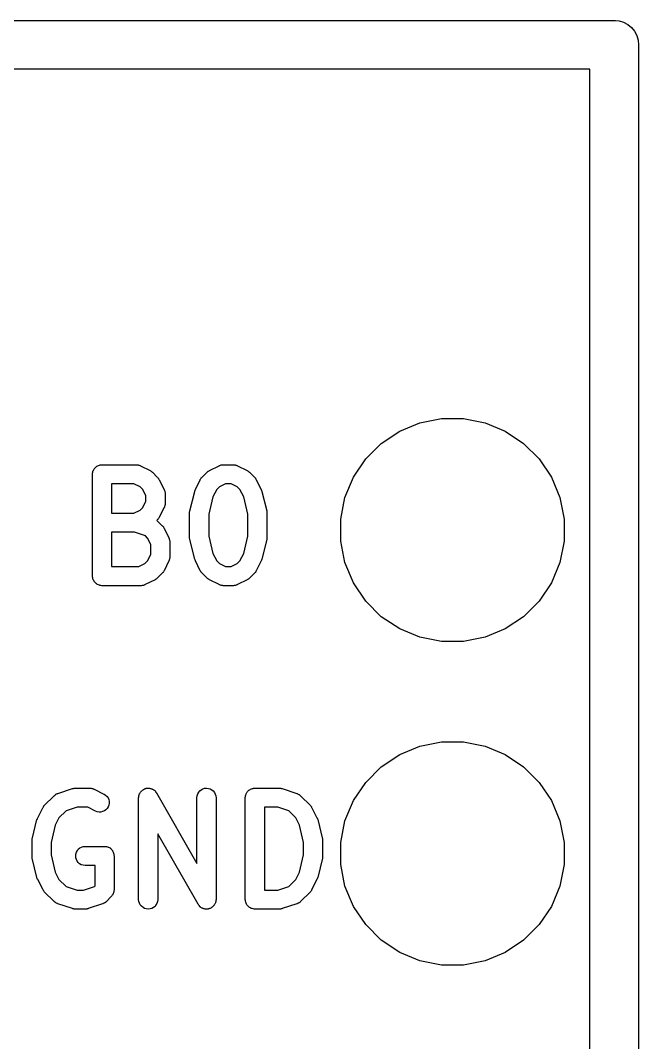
# Model space of a CAD drawing. Extents: x -21.94 to -21.22, y -3.46 to -2.15.
# Drawn here: x -21.4145 to -21.2235, y -2.4654 to -2.1495 of the extents above; entities that cross this region are included whole.
import ezdxf

# ---------------------------------------------------------------- set-up
doc = ezdxf.new("R2010")
doc.units = 0
doc.header["$MEASUREMENT"] = 0
doc.layers.add('BLACK', color=7, linetype='CONTINUOUS')

msp = doc.modelspace()

# ---------------------------------------------------------------- linework, layer by layer
at = {"layer": 'BLACK', "linetype": 'CONTINUOUS'}
for p, q in [((-21.9306, -2.1495), (-21.2314, -2.1495)), ((-21.2314, -2.1495), (-21.231, -2.14946)), ((-21.231, -2.14946), (-21.2306, -2.1495)), ((-21.2306, -2.1495), (-21.2295, -2.14961)), ((-21.2295, -2.14961), (-21.2281, -2.15004)), ((-21.2281, -2.15004), (-21.2268, -2.15073)), ((-21.2268, -2.15073), (-21.2257, -2.15167)), ((-21.2257, -2.15167), (-21.2247, -2.15281)), ((-21.2247, -2.15281), (-21.224, -2.15412)), ((-21.224, -2.15412), (-21.2236, -2.15553)), ((-21.2236, -2.15553), (-21.2235, -2.157)), ((-21.2235, -2.157), (-21.2235, -2.15737)), ((-21.2235, -2.15737), (-21.2235, -3.45663)), ((-21.2385, -2.1645), (-21.9235, -2.1645)), ((-21.2385, -2.25737), (-21.2385, -2.1645)), ((-21.2385, -3.4495), (-21.2385, -2.25737)), ((-21.2385, -2.25737), (-21.2385, -2.25737)), ((-21.2973, -2.27643), (-21.2911, -2.27383)), ((-21.2911, -2.27383), (-21.2844, -2.2725)), ((-21.2844, -2.2725), (-21.2776, -2.2725)), ((-21.2776, -2.2725), (-21.2709, -2.27383)), ((-21.2709, -2.27383), (-21.2647, -2.27643)), ((-21.303, -2.2802), (-21.2973, -2.27643)), ((-21.2647, -2.27643), (-21.259, -2.2802)), ((-21.3078, -2.28501), (-21.303, -2.2802)), ((-21.259, -2.2802), (-21.2542, -2.28501)), ((-21.3915, -2.28787), (-21.3913, -2.28766)), ((-21.3913, -2.28764), (-21.3911, -2.28747)), ((-21.3913, -2.28765), (-21.3913, -2.28764)), ((-21.3913, -2.28766), (-21.3913, -2.28765)), ((-21.3911, -2.28747), (-21.3909, -2.28729)), ((-21.3909, -2.28728), (-21.3906, -2.28715)), ((-21.3909, -2.28729), (-21.3909, -2.28728)), ((-21.3909, -2.28729), (-21.3909, -2.28729)), ((-21.3906, -2.28715), (-21.3904, -2.28702)), ((-21.3904, -2.28701), (-21.3901, -2.28694)), ((-21.3904, -2.28702), (-21.3904, -2.28701)), ((-21.3904, -2.28702), (-21.3904, -2.28702)), ((-21.3901, -2.28694), (-21.3898, -2.28686)), ((-21.3898, -2.28685), (-21.3895, -2.28683)), ((-21.3898, -2.28686), (-21.3898, -2.28685)), ((-21.3898, -2.28685), (-21.3898, -2.28685)), ((-21.3895, -2.28683), (-21.3892, -2.2868)), ((-21.3892, -2.2868), (-21.3787, -2.2868)), ((-21.3787, -2.2868), (-21.3786, -2.28681)), ((-21.3787, -2.2868), (-21.3787, -2.2868)), ((-21.3786, -2.28681), (-21.3785, -2.28681)), ((-21.3785, -2.28681), (-21.3783, -2.28684)), ((-21.3783, -2.28684), (-21.3781, -2.28686)), ((-21.3781, -2.28686), (-21.3781, -2.28689)), ((-21.3781, -2.28689), (-21.378, -2.2869)), ((-21.378, -2.2869), (-21.3778, -2.28698)), ((-21.3778, -2.28698), (-21.3776, -2.28704)), ((-21.3776, -2.28704), (-21.3775, -2.28708)), ((-21.3775, -2.28708), (-21.3774, -2.28711)), ((-21.3774, -2.28711), (-21.3744, -2.28861)), ((-21.3561, -2.28861), (-21.3531, -2.28711)), ((-21.3531, -2.28711), (-21.353, -2.28709)), ((-21.353, -2.28706), (-21.3529, -2.28702)), ((-21.353, -2.28709), (-21.353, -2.28706)), ((-21.3529, -2.28702), (-21.3527, -2.28696)), ((-21.3527, -2.28696), (-21.3525, -2.28689)), ((-21.3525, -2.28689), (-21.3524, -2.28688)), ((-21.3524, -2.28688), (-21.3523, -2.28686)), ((-21.3523, -2.28686), (-21.3521, -2.28684)), ((-21.3521, -2.28684), (-21.3519, -2.2868)), ((-21.3519, -2.2868), (-21.3518, -2.28681)), ((-21.3518, -2.28681), (-21.3518, -2.2868)), ((-21.3518, -2.2868), (-21.3488, -2.2868)), ((-21.3488, -2.2868), (-21.3487, -2.2868)), ((-21.3487, -2.2868), (-21.3486, -2.28681)), ((-21.3486, -2.28681), (-21.3485, -2.28681)), ((-21.3485, -2.28681), (-21.3483, -2.28684)), ((-21.3483, -2.28684), (-21.3481, -2.28686)), ((-21.3481, -2.28686), (-21.3481, -2.28689)), ((-21.3481, -2.28689), (-21.348, -2.2869)), ((-21.348, -2.2869), (-21.3478, -2.28698)), ((-21.3478, -2.28698), (-21.3476, -2.28704)), ((-21.3476, -2.28704), (-21.3475, -2.28708)), ((-21.3475, -2.28708), (-21.3474, -2.28711)), ((-21.3474, -2.28711), (-21.3444, -2.28861)), ((-21.3116, -2.29066), (-21.3078, -2.28501)), ((-21.2542, -2.28501), (-21.2504, -2.29066)), ((-21.3922, -2.28943), (-21.3921, -2.28916)), ((-21.3922, -2.28971), (-21.3922, -2.28943)), ((-21.3922, -2.28973), (-21.3922, -2.28971)), ((-21.3922, -2.28975), (-21.3922, -2.28973)), ((-21.3922, -2.28973), (-21.3922, -2.28973)), ((-21.3922, -2.28973), (-21.3922, -2.28973)), ((-21.3922, -2.32125), (-21.3922, -2.28975)), ((-21.3921, -2.28887), (-21.392, -2.28861)), ((-21.3921, -2.28914), (-21.3921, -2.28887)), ((-21.3921, -2.28915), (-21.3921, -2.28914)), ((-21.3921, -2.28916), (-21.3921, -2.28915)), ((-21.392, -2.28859), (-21.3918, -2.28834)), ((-21.392, -2.2886), (-21.392, -2.28859)), ((-21.392, -2.28861), (-21.392, -2.2886)), ((-21.3918, -2.28834), (-21.3917, -2.2881)), ((-21.3917, -2.28808), (-21.3915, -2.28787)), ((-21.3917, -2.28809), (-21.3917, -2.28808)), ((-21.3917, -2.2881), (-21.3917, -2.28809)), ((-21.3744, -2.28861), (-21.3744, -2.28863)), ((-21.3744, -2.28863), (-21.3743, -2.28872)), ((-21.3743, -2.28872), (-21.3741, -2.2888)), ((-21.3741, -2.2888), (-21.374, -2.28888)), ((-21.374, -2.28888), (-21.3739, -2.28894)), ((-21.3739, -2.28894), (-21.3738, -2.28906)), ((-21.3738, -2.28906), (-21.3737, -2.28916)), ((-21.3737, -2.28916), (-21.3722, -2.29066)), ((-21.3722, -2.29066), (-21.3721, -2.29069)), ((-21.3721, -2.29069), (-21.372, -2.29082)), ((-21.372, -2.29082), (-21.3719, -2.29094)), ((-21.3586, -2.29091), (-21.3584, -2.29079)), ((-21.3586, -2.29101), (-21.3586, -2.29091)), ((-21.3584, -2.29079), (-21.3583, -2.29066)), ((-21.3583, -2.29066), (-21.3568, -2.28916)), ((-21.3568, -2.28914), (-21.3567, -2.28903)), ((-21.3568, -2.28916), (-21.3568, -2.28914)), ((-21.3567, -2.28903), (-21.3566, -2.28892)), ((-21.3566, -2.28892), (-21.3565, -2.28885)), ((-21.3565, -2.28885), (-21.3564, -2.28878)), ((-21.3564, -2.28878), (-21.3562, -2.2887)), ((-21.3562, -2.2887), (-21.3561, -2.28861)), ((-21.3444, -2.28861), (-21.3444, -2.28863)), ((-21.3444, -2.28863), (-21.3443, -2.28872)), ((-21.3443, -2.28872), (-21.3441, -2.2888)), ((-21.3441, -2.2888), (-21.344, -2.28888)), ((-21.344, -2.28888), (-21.3439, -2.28894)), ((-21.3439, -2.28894), (-21.3438, -2.28906)), ((-21.3438, -2.28906), (-21.3437, -2.28916)), ((-21.3437, -2.28916), (-21.3422, -2.29066)), ((-21.3422, -2.29066), (-21.3421, -2.29069)), ((-21.3421, -2.29069), (-21.342, -2.29082)), ((-21.342, -2.29082), (-21.3419, -2.29094)), ((-21.3142, -2.29694), (-21.3116, -2.29066)), ((-21.2504, -2.29066), (-21.2478, -2.29694)), ((-21.3863, -2.2927), (-21.3863, -2.3018)), ((-21.3794, -2.2927), (-21.3863, -2.2927)), ((-21.3775, -2.29368), (-21.3794, -2.2927)), ((-21.3767, -2.2945), (-21.3775, -2.29368)), ((-21.3719, -2.29094), (-21.3718, -2.29105)), ((-21.3718, -2.29105), (-21.3718, -2.29114)), ((-21.3718, -2.29114), (-21.3717, -2.29129)), ((-21.3717, -2.29129), (-21.3716, -2.29143)), ((-21.3716, -2.29143), (-21.3701, -2.29443)), ((-21.3604, -2.29443), (-21.3589, -2.29143)), ((-21.3589, -2.29139), (-21.3588, -2.29126)), ((-21.3589, -2.29143), (-21.3589, -2.29139)), ((-21.3588, -2.29126), (-21.3587, -2.29111)), ((-21.3587, -2.29111), (-21.3586, -2.29101)), ((-21.353, -2.29368), (-21.3538, -2.2945)), ((-21.3511, -2.2927), (-21.353, -2.29368)), ((-21.3494, -2.2927), (-21.3511, -2.2927)), ((-21.3475, -2.29368), (-21.3494, -2.2927)), ((-21.3467, -2.2945), (-21.3475, -2.29368)), ((-21.3419, -2.29094), (-21.3419, -2.29105)), ((-21.3419, -2.29105), (-21.3418, -2.29114)), ((-21.3418, -2.29114), (-21.3417, -2.29129)), ((-21.3417, -2.29129), (-21.3416, -2.29143)), ((-21.3416, -2.29143), (-21.3401, -2.29443)), ((-21.3757, -2.29645), (-21.3767, -2.2945)), ((-21.3757, -2.29805), (-21.3757, -2.29645)), ((-21.3701, -2.29443), (-21.3701, -2.29447)), ((-21.3701, -2.29447), (-21.3701, -2.29455)), ((-21.3701, -2.29455), (-21.37, -2.29463)), ((-21.37, -2.29463), (-21.37, -2.29482)), ((-21.37, -2.29482), (-21.3699, -2.29501)), ((-21.3699, -2.29501), (-21.3699, -2.29509)), ((-21.3699, -2.29509), (-21.3699, -2.29518)), ((-21.3699, -2.29518), (-21.3698, -2.29538)), ((-21.3698, -2.29538), (-21.3698, -2.29558)), ((-21.3698, -2.29558), (-21.3698, -2.29567)), ((-21.3698, -2.29567), (-21.3698, -2.29575)), ((-21.3698, -2.29575), (-21.3698, -2.29875)), ((-21.3621, -2.30103), (-21.3606, -2.29504)), ((-21.3606, -2.29497), (-21.3605, -2.29471)), ((-21.3606, -2.29498), (-21.3606, -2.29497)), ((-21.3606, -2.295), (-21.3606, -2.29498)), ((-21.3606, -2.29504), (-21.3606, -2.295)), ((-21.3605, -2.29471), (-21.3604, -2.29446)), ((-21.3604, -2.29444), (-21.3604, -2.29443)), ((-21.3604, -2.29446), (-21.3604, -2.29444)), ((-21.355, -2.29678), (-21.3563, -2.30211)), ((-21.3538, -2.2945), (-21.355, -2.29678)), ((-21.3455, -2.29678), (-21.3467, -2.2945)), ((-21.3442, -2.30211), (-21.3455, -2.29678)), ((-21.3401, -2.29443), (-21.3401, -2.29447)), ((-21.3401, -2.29447), (-21.3401, -2.29448)), ((-21.3401, -2.29448), (-21.3401, -2.29449)), ((-21.3401, -2.29449), (-21.34, -2.29475)), ((-21.34, -2.29475), (-21.3399, -2.29501)), ((-21.3399, -2.29501), (-21.3399, -2.29502)), ((-21.3399, -2.29502), (-21.3399, -2.29504)), ((-21.3399, -2.29504), (-21.3384, -2.30103)), ((-21.3155, -2.3036), (-21.3142, -2.29694)), ((-21.2478, -2.29694), (-21.2465, -2.3036)), ((-21.3775, -2.30082), (-21.3767, -2.3)), ((-21.3767, -2.3), (-21.3757, -2.29805)), ((-21.3701, -2.30007), (-21.3716, -2.30307)), ((-21.37, -2.29991), (-21.3701, -2.29999)), ((-21.3701, -2.29999), (-21.3701, -2.30007)), ((-21.3699, -2.29953), (-21.37, -2.29972)), ((-21.37, -2.29972), (-21.37, -2.29991)), ((-21.3698, -2.29916), (-21.3699, -2.29936)), ((-21.3699, -2.29936), (-21.3699, -2.29945)), ((-21.3699, -2.29945), (-21.3699, -2.29953)), ((-21.3698, -2.29875), (-21.3698, -2.29879)), ((-21.3698, -2.29879), (-21.3698, -2.29888)), ((-21.3698, -2.29888), (-21.3698, -2.29897)), ((-21.3698, -2.29897), (-21.3698, -2.29916)), ((-21.3863, -2.3018), (-21.3794, -2.3018)), ((-21.3794, -2.3018), (-21.3775, -2.30082)), ((-21.3718, -2.30339), (-21.3719, -2.30349)), ((-21.3719, -2.30349), (-21.3719, -2.30359)), ((-21.3717, -2.30325), (-21.3718, -2.30339)), ((-21.3716, -2.30311), (-21.3717, -2.30325)), ((-21.3716, -2.30307), (-21.3716, -2.30311)), ((-21.3622, -2.30137), (-21.3621, -2.30114)), ((-21.3622, -2.3016), (-21.3622, -2.30137)), ((-21.3622, -2.30166), (-21.3622, -2.3016)), ((-21.3622, -2.30171), (-21.3622, -2.30166)), ((-21.3622, -2.30175), (-21.3622, -2.30171)), ((-21.3622, -2.30925), (-21.3622, -2.30175)), ((-21.3621, -2.30109), (-21.3621, -2.30103)), ((-21.3621, -2.30114), (-21.3621, -2.30109)), ((-21.3563, -2.30211), (-21.3563, -2.30889)), ((-21.3442, -2.30889), (-21.3442, -2.30211)), ((-21.3384, -2.30103), (-21.3384, -2.30107)), ((-21.3384, -2.30107), (-21.3384, -2.30113)), ((-21.3384, -2.30113), (-21.3384, -2.30118)), ((-21.3384, -2.30118), (-21.3383, -2.30141)), ((-21.3383, -2.30141), (-21.3383, -2.30165)), ((-21.3383, -2.30165), (-21.3383, -2.3017)), ((-21.3383, -2.3017), (-21.3383, -2.30175)), ((-21.3383, -2.30175), (-21.3383, -2.30925)), ((-21.3722, -2.30384), (-21.3723, -2.30401)), ((-21.3723, -2.30401), (-21.3723, -2.30404)), ((-21.3723, -2.30404), (-21.3722, -2.30411)), ((-21.3721, -2.30371), (-21.3722, -2.30384)), ((-21.3722, -2.30411), (-21.3722, -2.30416)), ((-21.3722, -2.30416), (-21.3707, -2.30566)), ((-21.3719, -2.30359), (-21.3721, -2.30371)), ((-21.3707, -2.30566), (-21.3706, -2.30569)), ((-21.3706, -2.30569), (-21.3705, -2.30582)), ((-21.3705, -2.30582), (-21.3704, -2.30594)), ((-21.3704, -2.30594), (-21.3703, -2.30605)), ((-21.3703, -2.30605), (-21.3703, -2.30614)), ((-21.3703, -2.30614), (-21.3702, -2.30629)), ((-21.3702, -2.30629), (-21.3701, -2.30643)), ((-21.3701, -2.30643), (-21.3686, -2.30943)), ((-21.3155, -2.3104), (-21.3155, -2.3036)), ((-21.2465, -2.3036), (-21.2465, -2.3104)), ((-21.3863, -2.3077), (-21.3863, -2.3183)), ((-21.3792, -2.3077), (-21.3863, -2.3077)), ((-21.3758, -2.30883), (-21.3792, -2.3077)), ((-21.3752, -2.3095), (-21.3758, -2.30883)), ((-21.3742, -2.31145), (-21.3752, -2.3095)), ((-21.3686, -2.30943), (-21.3686, -2.30947)), ((-21.3686, -2.30947), (-21.3686, -2.30955)), ((-21.3686, -2.30955), (-21.3685, -2.30962)), ((-21.3685, -2.30962), (-21.3685, -2.30982)), ((-21.3685, -2.30982), (-21.3684, -2.31001)), ((-21.3622, -2.3093), (-21.3622, -2.30925)), ((-21.3622, -2.30935), (-21.3622, -2.3093)), ((-21.3622, -2.30959), (-21.3622, -2.30935)), ((-21.3621, -2.30982), (-21.3622, -2.30959)), ((-21.3621, -2.30987), (-21.3621, -2.30982)), ((-21.3621, -2.30993), (-21.3621, -2.30987)), ((-21.3563, -2.30889), (-21.355, -2.31422)), ((-21.3455, -2.31422), (-21.3442, -2.30889)), ((-21.3383, -2.30963), (-21.3384, -2.30986)), ((-21.3384, -2.30986), (-21.3384, -2.30991)), ((-21.3383, -2.30925), (-21.3383, -2.30929)), ((-21.3383, -2.30929), (-21.3383, -2.30934)), ((-21.3383, -2.30934), (-21.3383, -2.3094)), ((-21.3383, -2.3094), (-21.3383, -2.30963)), ((-21.3742, -2.31455), (-21.3742, -2.31145)), ((-21.3684, -2.31001), (-21.3684, -2.31009)), ((-21.3684, -2.31009), (-21.3684, -2.31018)), ((-21.3684, -2.31018), (-21.3683, -2.31038)), ((-21.3683, -2.31038), (-21.3683, -2.31058)), ((-21.3683, -2.31058), (-21.3683, -2.31066)), ((-21.3683, -2.31066), (-21.3683, -2.31075)), ((-21.3683, -2.31075), (-21.3683, -2.31525)), ((-21.3621, -2.30997), (-21.3621, -2.30993)), ((-21.3606, -2.31597), (-21.3621, -2.30997)), ((-21.3384, -2.30997), (-21.3399, -2.31597)), ((-21.3384, -2.30991), (-21.3384, -2.30997)), ((-21.3142, -2.31706), (-21.3155, -2.3104)), ((-21.2465, -2.3104), (-21.2478, -2.31706)), ((-21.3752, -2.3165), (-21.3742, -2.31455)), ((-21.3684, -2.31603), (-21.3685, -2.31622)), ((-21.3683, -2.31566), (-21.3684, -2.31586)), ((-21.3684, -2.31586), (-21.3684, -2.31595)), ((-21.3684, -2.31595), (-21.3684, -2.31603)), ((-21.3683, -2.31525), (-21.3683, -2.31529)), ((-21.3683, -2.31529), (-21.3683, -2.31538)), ((-21.3683, -2.31538), (-21.3683, -2.31546)), ((-21.3683, -2.31546), (-21.3683, -2.31566)), ((-21.3606, -2.31598), (-21.3606, -2.31597)), ((-21.3606, -2.31599), (-21.3606, -2.31598)), ((-21.3605, -2.31625), (-21.3606, -2.31599)), ((-21.355, -2.31422), (-21.3538, -2.3165)), ((-21.3467, -2.3165), (-21.3455, -2.31422)), ((-21.3399, -2.31603), (-21.34, -2.31629)), ((-21.3399, -2.31597), (-21.3399, -2.31601)), ((-21.3399, -2.31601), (-21.3399, -2.31602)), ((-21.3399, -2.31602), (-21.3399, -2.31603)), ((-21.3863, -2.3183), (-21.3779, -2.3183)), ((-21.3779, -2.3183), (-21.376, -2.31732)), ((-21.376, -2.31732), (-21.3752, -2.3165)), ((-21.3686, -2.31657), (-21.3701, -2.31957)), ((-21.3685, -2.31641), (-21.3686, -2.31649)), ((-21.3686, -2.31649), (-21.3686, -2.31657)), ((-21.3685, -2.31622), (-21.3685, -2.31641)), ((-21.3604, -2.31651), (-21.3605, -2.31625)), ((-21.3604, -2.31652), (-21.3604, -2.31651)), ((-21.3604, -2.31653), (-21.3604, -2.31652)), ((-21.3604, -2.31657), (-21.3604, -2.31653)), ((-21.3589, -2.31957), (-21.3604, -2.31657)), ((-21.3538, -2.3165), (-21.353, -2.31732)), ((-21.353, -2.31732), (-21.3511, -2.3183)), ((-21.3511, -2.3183), (-21.3494, -2.3183)), ((-21.3494, -2.3183), (-21.3475, -2.31732)), ((-21.3475, -2.31732), (-21.3467, -2.3165)), ((-21.3401, -2.31657), (-21.3416, -2.31957)), ((-21.34, -2.31629), (-21.3401, -2.31655)), ((-21.3401, -2.31655), (-21.3401, -2.31656)), ((-21.3401, -2.31656), (-21.3401, -2.31657)), ((-21.3116, -2.32334), (-21.3142, -2.31706)), ((-21.2478, -2.31706), (-21.2504, -2.32334)), ((-21.3922, -2.32152), (-21.3922, -2.32125)), ((-21.3921, -2.3218), (-21.3922, -2.32152)), ((-21.3921, -2.32181), (-21.3921, -2.3218)), ((-21.3921, -2.32182), (-21.3921, -2.32181)), ((-21.3921, -2.32209), (-21.3921, -2.32182)), ((-21.392, -2.32235), (-21.3921, -2.32209)), ((-21.392, -2.32236), (-21.392, -2.32235)), ((-21.392, -2.32237), (-21.392, -2.32236)), ((-21.3918, -2.32262), (-21.392, -2.32237)), ((-21.3729, -2.32239), (-21.3759, -2.32389)), ((-21.3728, -2.3223), (-21.3729, -2.32239)), ((-21.3726, -2.32222), (-21.3728, -2.3223)), ((-21.3725, -2.32215), (-21.3726, -2.32222)), ((-21.3724, -2.32208), (-21.3725, -2.32215)), ((-21.3723, -2.32197), (-21.3724, -2.32208)), ((-21.3722, -2.32187), (-21.3723, -2.32197)), ((-21.3707, -2.32034), (-21.3722, -2.32184)), ((-21.3722, -2.32184), (-21.3722, -2.32187)), ((-21.3706, -2.32021), (-21.3707, -2.32034)), ((-21.3704, -2.32009), (-21.3706, -2.32021)), ((-21.3703, -2.31989), (-21.3704, -2.31999)), ((-21.3704, -2.31999), (-21.3704, -2.32009)), ((-21.3702, -2.31975), (-21.3703, -2.31989)), ((-21.3701, -2.31961), (-21.3702, -2.31975)), ((-21.3701, -2.31957), (-21.3701, -2.31961)), ((-21.3588, -2.31971), (-21.3589, -2.31957)), ((-21.3587, -2.31986), (-21.3588, -2.31971)), ((-21.3587, -2.31995), (-21.3587, -2.31986)), ((-21.3586, -2.32006), (-21.3587, -2.31995)), ((-21.3585, -2.32018), (-21.3586, -2.32006)), ((-21.3584, -2.32031), (-21.3585, -2.32018)), ((-21.3583, -2.32034), (-21.3584, -2.32031)), ((-21.3568, -2.32184), (-21.3583, -2.32034)), ((-21.3567, -2.32194), (-21.3568, -2.32184)), ((-21.3566, -2.32206), (-21.3567, -2.32194)), ((-21.3565, -2.32212), (-21.3566, -2.32206)), ((-21.3564, -2.3222), (-21.3565, -2.32212)), ((-21.3562, -2.32228), (-21.3564, -2.3222)), ((-21.3561, -2.32237), (-21.3562, -2.32228)), ((-21.3561, -2.32239), (-21.3561, -2.32237)), ((-21.3531, -2.32389), (-21.3561, -2.32239)), ((-21.3444, -2.32239), (-21.3474, -2.32389)), ((-21.3443, -2.3223), (-21.3444, -2.32239)), ((-21.3441, -2.32222), (-21.3443, -2.3223)), ((-21.344, -2.32215), (-21.3441, -2.32222)), ((-21.3439, -2.32208), (-21.344, -2.32215)), ((-21.3438, -2.32197), (-21.3439, -2.32208)), ((-21.3437, -2.32187), (-21.3438, -2.32197)), ((-21.3422, -2.32034), (-21.3437, -2.32184)), ((-21.3437, -2.32184), (-21.3437, -2.32187)), ((-21.3421, -2.32021), (-21.3422, -2.32034)), ((-21.3419, -2.32009), (-21.3421, -2.32021)), ((-21.3418, -2.31989), (-21.3419, -2.31999)), ((-21.3419, -2.31999), (-21.3419, -2.32009)), ((-21.3417, -2.31975), (-21.3418, -2.31989)), ((-21.3416, -2.31961), (-21.3417, -2.31975)), ((-21.3416, -2.31957), (-21.3416, -2.31961)), ((-21.3917, -2.32286), (-21.3918, -2.32262)), ((-21.3917, -2.32287), (-21.3917, -2.32286)), ((-21.3917, -2.32288), (-21.3917, -2.32287)), ((-21.3915, -2.3231), (-21.3917, -2.32288)), ((-21.3914, -2.32331), (-21.3915, -2.3231)), ((-21.3913, -2.32332), (-21.3914, -2.32331)), ((-21.3913, -2.32333), (-21.3913, -2.32332)), ((-21.3911, -2.32351), (-21.3913, -2.32333)), ((-21.3909, -2.32368), (-21.3911, -2.32351)), ((-21.3909, -2.32369), (-21.3909, -2.32368)), ((-21.3909, -2.3237), (-21.3909, -2.32369)), ((-21.3907, -2.32383), (-21.3909, -2.3237)), ((-21.3904, -2.32396), (-21.3907, -2.32383)), ((-21.3904, -2.32397), (-21.3904, -2.32396)), ((-21.3901, -2.32405), (-21.3904, -2.32397)), ((-21.3904, -2.32397), (-21.3904, -2.32397)), ((-21.3899, -2.32414), (-21.3901, -2.32405)), ((-21.3898, -2.32414), (-21.3899, -2.32414)), ((-21.3899, -2.32414), (-21.3899, -2.32414)), ((-21.3896, -2.32417), (-21.3898, -2.32414)), ((-21.3893, -2.3242), (-21.3896, -2.32417)), ((-21.3892, -2.3242), (-21.3893, -2.3242)), ((-21.3893, -2.3242), (-21.3893, -2.3242)), ((-21.3893, -2.3242), (-21.3893, -2.3242)), ((-21.3893, -2.3242), (-21.3893, -2.3242)), ((-21.3772, -2.3242), (-21.3892, -2.3242)), ((-21.3771, -2.3242), (-21.3772, -2.32419)), ((-21.3772, -2.32419), (-21.3772, -2.3242)), ((-21.3769, -2.32416), (-21.3771, -2.3242)), ((-21.3767, -2.32414), (-21.3769, -2.32416)), ((-21.3766, -2.32412), (-21.3767, -2.32414)), ((-21.3765, -2.32411), (-21.3766, -2.32412)), ((-21.3763, -2.32404), (-21.3765, -2.32411)), ((-21.3761, -2.32398), (-21.3763, -2.32404)), ((-21.376, -2.32394), (-21.3761, -2.32398)), ((-21.3759, -2.32389), (-21.376, -2.32391)), ((-21.376, -2.32391), (-21.376, -2.32394)), ((-21.353, -2.32392), (-21.3531, -2.32389)), ((-21.3529, -2.32396), (-21.353, -2.32392)), ((-21.3527, -2.32402), (-21.3529, -2.32396)), ((-21.3525, -2.3241), (-21.3527, -2.32402)), ((-21.3524, -2.32411), (-21.3525, -2.3241)), ((-21.3524, -2.32414), (-21.3524, -2.32411)), ((-21.3522, -2.32416), (-21.3524, -2.32414)), ((-21.352, -2.32419), (-21.3522, -2.32416)), ((-21.3519, -2.32419), (-21.352, -2.32419)), ((-21.3518, -2.3242), (-21.3519, -2.32419)), ((-21.3488, -2.3242), (-21.3518, -2.3242)), ((-21.3518, -2.3242), (-21.3518, -2.3242)), ((-21.3487, -2.32419), (-21.3488, -2.3242)), ((-21.3486, -2.3242), (-21.3487, -2.32419)), ((-21.3484, -2.32416), (-21.3486, -2.3242)), ((-21.3482, -2.32414), (-21.3484, -2.32416)), ((-21.3481, -2.32412), (-21.3482, -2.32414)), ((-21.348, -2.32411), (-21.3481, -2.32412)), ((-21.3478, -2.32404), (-21.348, -2.32411)), ((-21.3476, -2.32398), (-21.3478, -2.32404)), ((-21.3475, -2.32391), (-21.3476, -2.32394)), ((-21.3476, -2.32394), (-21.3476, -2.32398)), ((-21.3474, -2.32389), (-21.3475, -2.32391)), ((-21.3078, -2.32899), (-21.3116, -2.32334)), ((-21.2504, -2.32334), (-21.2542, -2.32899)), ((-21.303, -2.3338), (-21.3078, -2.32899)), ((-21.2542, -2.32899), (-21.259, -2.3338)), ((-21.2973, -2.33757), (-21.303, -2.3338)), ((-21.259, -2.3338), (-21.2647, -2.33757)), ((-21.2911, -2.34017), (-21.2973, -2.33757)), ((-21.2647, -2.33757), (-21.2709, -2.34017)), ((-21.2844, -2.3415), (-21.2911, -2.34017)), ((-21.2709, -2.34017), (-21.2776, -2.3415)), ((-21.2776, -2.3415), (-21.2844, -2.3415)), ((-21.2911, -2.37383), (-21.2844, -2.3725)), ((-21.2844, -2.3725), (-21.2776, -2.3725)), ((-21.2776, -2.3725), (-21.2709, -2.37383)), ((-21.2973, -2.37643), (-21.2911, -2.37383)), ((-21.2709, -2.37383), (-21.2647, -2.37643)), ((-21.303, -2.3802), (-21.2973, -2.37643)), ((-21.2647, -2.37643), (-21.259, -2.3802)), ((-21.3078, -2.38501), (-21.303, -2.3802)), ((-21.259, -2.3802), (-21.2542, -2.38501)), ((-21.3116, -2.39066), (-21.3078, -2.38501)), ((-21.2542, -2.38501), (-21.2504, -2.39066)), ((-21.4038, -2.3889), (-21.4036, -2.38878)), ((-21.4036, -2.38878), (-21.4035, -2.38874)), ((-21.4035, -2.38869), (-21.4033, -2.3886)), ((-21.4035, -2.38874), (-21.4035, -2.38869)), ((-21.4033, -2.3886), (-21.4031, -2.38851)), ((-21.4031, -2.38851), (-21.403, -2.38849)), ((-21.403, -2.38849), (-21.4029, -2.38845)), ((-21.4029, -2.38845), (-21.3984, -2.38695)), ((-21.3984, -2.38694), (-21.3982, -2.3869)), ((-21.3984, -2.38695), (-21.3984, -2.38694)), ((-21.3982, -2.3869), (-21.3981, -2.38686)), ((-21.3981, -2.38686), (-21.3979, -2.38684)), ((-21.3979, -2.38684), (-21.3978, -2.38682)), ((-21.3978, -2.38682), (-21.3977, -2.38682)), ((-21.3977, -2.38682), (-21.3975, -2.3868)), ((-21.3975, -2.3868), (-21.393, -2.3868)), ((-21.393, -2.3868), (-21.3929, -2.38681)), ((-21.393, -2.3868), (-21.393, -2.3868)), ((-21.3929, -2.38681), (-21.3928, -2.38681)), ((-21.3928, -2.38681), (-21.3926, -2.38684)), ((-21.3926, -2.38684), (-21.3924, -2.38686)), ((-21.3924, -2.38686), (-21.3923, -2.38689)), ((-21.3923, -2.38689), (-21.3922, -2.3869)), ((-21.3922, -2.3869), (-21.392, -2.38698)), ((-21.392, -2.38698), (-21.3918, -2.38704)), ((-21.3918, -2.38704), (-21.3918, -2.38708)), ((-21.3918, -2.38708), (-21.3917, -2.38711)), ((-21.3917, -2.38711), (-21.3887, -2.38861)), ((-21.3887, -2.38861), (-21.3886, -2.38863)), ((-21.3886, -2.38863), (-21.3882, -2.38894)), ((-21.3778, -2.38877), (-21.3777, -2.38859)), ((-21.3778, -2.38895), (-21.3778, -2.38877)), ((-21.3777, -2.3885), (-21.3776, -2.38841)), ((-21.3777, -2.38859), (-21.3777, -2.3885)), ((-21.3776, -2.38841), (-21.3775, -2.38825)), ((-21.3775, -2.38825), (-21.3774, -2.38808)), ((-21.3774, -2.38801), (-21.3773, -2.38792)), ((-21.3774, -2.38808), (-21.3774, -2.38801)), ((-21.3773, -2.38792), (-21.3772, -2.38779)), ((-21.3772, -2.38779), (-21.3771, -2.38764)), ((-21.3771, -2.38764), (-21.377, -2.38758)), ((-21.377, -2.38758), (-21.3769, -2.38751)), ((-21.3769, -2.38751), (-21.3768, -2.3874)), ((-21.3768, -2.3874), (-21.3766, -2.38728)), ((-21.3766, -2.38728), (-21.3765, -2.38724)), ((-21.3765, -2.38724), (-21.3764, -2.38718)), ((-21.3764, -2.38718), (-21.3763, -2.3871)), ((-21.3763, -2.3871), (-21.3761, -2.38701)), ((-21.3761, -2.38701), (-21.376, -2.38699)), ((-21.376, -2.38699), (-21.3759, -2.38695)), ((-21.3759, -2.38695), (-21.3757, -2.38691)), ((-21.3757, -2.38691), (-21.3756, -2.38685)), ((-21.3756, -2.38685), (-21.3755, -2.38684)), ((-21.3755, -2.38684), (-21.3754, -2.38682)), ((-21.3754, -2.38682), (-21.3752, -2.38682)), ((-21.3752, -2.38682), (-21.375, -2.3868)), ((-21.375, -2.3868), (-21.3749, -2.38681)), ((-21.3749, -2.38681), (-21.3748, -2.38681)), ((-21.3748, -2.38681), (-21.3746, -2.38684)), ((-21.3746, -2.38684), (-21.3744, -2.38686)), ((-21.3744, -2.38686), (-21.3743, -2.38689)), ((-21.3743, -2.38689), (-21.3742, -2.38691)), ((-21.3742, -2.38691), (-21.374, -2.38697)), ((-21.374, -2.38697), (-21.3739, -2.38703)), ((-21.3739, -2.38703), (-21.3738, -2.38708)), ((-21.3738, -2.38708), (-21.3737, -2.38711)), ((-21.3737, -2.38711), (-21.3735, -2.38721)), ((-21.3735, -2.38721), (-21.3733, -2.3873)), ((-21.3733, -2.3873), (-21.3733, -2.38737)), ((-21.3733, -2.38737), (-21.3732, -2.38742)), ((-21.3732, -2.38742), (-21.373, -2.38755)), ((-21.373, -2.38755), (-21.3729, -2.38767)), ((-21.3729, -2.38767), (-21.3728, -2.38775)), ((-21.3728, -2.38775), (-21.3728, -2.38782)), ((-21.3728, -2.38782), (-21.3727, -2.38797)), ((-21.3727, -2.38797), (-21.3725, -2.38812)), ((-21.3725, -2.38812), (-21.3725, -2.38821)), ((-21.3725, -2.38821), (-21.3724, -2.38829)), ((-21.3724, -2.38829), (-21.36, -2.41013)), ((-21.3599, -2.38914), (-21.3597, -2.38859)), ((-21.3597, -2.38859), (-21.3594, -2.38808)), ((-21.3594, -2.38808), (-21.3591, -2.38764)), ((-21.3591, -2.38764), (-21.3586, -2.38728)), ((-21.3586, -2.38728), (-21.3581, -2.38701)), ((-21.3581, -2.38701), (-21.3576, -2.38685)), ((-21.3576, -2.38685), (-21.357, -2.3868)), ((-21.357, -2.3868), (-21.3564, -2.38686)), ((-21.3564, -2.38686), (-21.3559, -2.38703)), ((-21.3559, -2.38703), (-21.3553, -2.3873)), ((-21.3553, -2.3873), (-21.3549, -2.38767)), ((-21.3549, -2.38767), (-21.3545, -2.38812)), ((-21.3545, -2.38812), (-21.3543, -2.38863)), ((-21.3543, -2.38863), (-21.3541, -2.38918)), ((-21.3448, -2.38887), (-21.3447, -2.38861)), ((-21.3447, -2.38859), (-21.3446, -2.38834)), ((-21.3447, -2.3886), (-21.3447, -2.38859)), ((-21.3447, -2.38861), (-21.3447, -2.3886)), ((-21.3446, -2.38834), (-21.3445, -2.3881)), ((-21.3445, -2.3881), (-21.3444, -2.38809)), ((-21.3444, -2.38808), (-21.3443, -2.38787)), ((-21.3444, -2.38809), (-21.3444, -2.38808)), ((-21.3443, -2.38787), (-21.3441, -2.38766)), ((-21.3441, -2.38764), (-21.3439, -2.38747)), ((-21.3441, -2.38765), (-21.3441, -2.38764)), ((-21.3441, -2.38766), (-21.3441, -2.38765)), ((-21.3439, -2.38747), (-21.3436, -2.38729)), ((-21.3436, -2.38728), (-21.3434, -2.38715)), ((-21.3436, -2.38729), (-21.3436, -2.38728)), ((-21.3436, -2.38729), (-21.3436, -2.38729)), ((-21.3434, -2.38715), (-21.3431, -2.38702)), ((-21.3431, -2.38701), (-21.3428, -2.38694)), ((-21.3431, -2.38702), (-21.3431, -2.38701)), ((-21.3431, -2.38702), (-21.3431, -2.38702)), ((-21.3428, -2.38694), (-21.3426, -2.38686)), ((-21.3426, -2.38685), (-21.3423, -2.38683)), ((-21.3426, -2.38686), (-21.3426, -2.38685)), ((-21.3426, -2.38685), (-21.3426, -2.38685)), ((-21.3423, -2.38683), (-21.342, -2.3868)), ((-21.342, -2.3868), (-21.3345, -2.3868)), ((-21.3345, -2.3868), (-21.3343, -2.38682)), ((-21.3345, -2.3868), (-21.3345, -2.3868)), ((-21.3343, -2.38682), (-21.3341, -2.38682)), ((-21.3341, -2.38682), (-21.334, -2.38685)), ((-21.334, -2.38685), (-21.3339, -2.38686)), ((-21.3339, -2.38686), (-21.3337, -2.38691)), ((-21.3337, -2.38691), (-21.3336, -2.38695)), ((-21.3336, -2.38695), (-21.3291, -2.38845)), ((-21.3291, -2.38845), (-21.329, -2.38846)), ((-21.329, -2.38846), (-21.329, -2.3885)), ((-21.329, -2.3885), (-21.3289, -2.38853)), ((-21.3289, -2.38853), (-21.3287, -2.38862)), ((-21.3287, -2.38862), (-21.3285, -2.38871)), ((-21.3285, -2.38871), (-21.3284, -2.38876)), ((-21.3284, -2.38876), (-21.3284, -2.3888)), ((-21.3284, -2.3888), (-21.3282, -2.38893)), ((-21.4071, -2.39216), (-21.4041, -2.38916)), ((-21.4041, -2.38914), (-21.404, -2.38908)), ((-21.4041, -2.38916), (-21.4041, -2.38914)), ((-21.404, -2.38908), (-21.4039, -2.38902)), ((-21.4039, -2.38902), (-21.4038, -2.3889)), ((-21.3882, -2.38894), (-21.3877, -2.38934)), ((-21.3877, -2.38934), (-21.3874, -2.38982)), ((-21.3874, -2.38982), (-21.3872, -2.39035)), ((-21.3872, -2.39035), (-21.3871, -2.39091)), ((-21.3871, -2.39149), (-21.3872, -2.39205)), ((-21.3871, -2.39091), (-21.3871, -2.39149)), ((-21.378, -2.38971), (-21.3779, -2.38961)), ((-21.378, -2.38975), (-21.378, -2.38971)), ((-21.378, -2.42125), (-21.378, -2.38975)), ((-21.3779, -2.38904), (-21.3778, -2.38895)), ((-21.3779, -2.38914), (-21.3779, -2.38904)), ((-21.3779, -2.38933), (-21.3779, -2.38914)), ((-21.3779, -2.38951), (-21.3779, -2.38933)), ((-21.3779, -2.38961), (-21.3779, -2.38951)), ((-21.36, -2.38971), (-21.3599, -2.38914)), ((-21.36, -2.38975), (-21.36, -2.38971)), ((-21.36, -2.41013), (-21.36, -2.38975)), ((-21.3541, -2.38918), (-21.354, -2.38975)), ((-21.354, -2.38975), (-21.354, -2.42125)), ((-21.345, -2.38971), (-21.3449, -2.38943)), ((-21.345, -2.38973), (-21.345, -2.38971)), ((-21.345, -2.38975), (-21.345, -2.38973)), ((-21.345, -2.38973), (-21.345, -2.38973)), ((-21.345, -2.38973), (-21.345, -2.38973)), ((-21.345, -2.42125), (-21.345, -2.38975)), ((-21.3449, -2.38914), (-21.3448, -2.38887)), ((-21.3449, -2.38915), (-21.3449, -2.38914)), ((-21.3449, -2.38916), (-21.3449, -2.38915)), ((-21.3449, -2.38943), (-21.3449, -2.38916)), ((-21.3282, -2.38893), (-21.328, -2.38905)), ((-21.328, -2.38905), (-21.328, -2.38911)), ((-21.328, -2.38911), (-21.3279, -2.38916)), ((-21.3279, -2.38916), (-21.3249, -2.39216)), ((-21.3142, -2.39694), (-21.3116, -2.39066)), ((-21.2504, -2.39066), (-21.2478, -2.39694)), ((-21.4091, -2.39593), (-21.4076, -2.39293)), ((-21.4076, -2.39289), (-21.4075, -2.39276)), ((-21.4076, -2.39293), (-21.4076, -2.39289)), ((-21.4075, -2.39276), (-21.4074, -2.39261)), ((-21.4074, -2.39251), (-21.4073, -2.39241)), ((-21.4074, -2.39261), (-21.4074, -2.39251)), ((-21.4073, -2.39241), (-21.4072, -2.39229)), ((-21.4072, -2.39229), (-21.4071, -2.39216)), ((-21.4004, -2.39383), (-21.4026, -2.396)), ((-21.397, -2.3927), (-21.4004, -2.39383)), ((-21.3937, -2.3927), (-21.397, -2.3927)), ((-21.3913, -2.39389), (-21.3937, -2.3927)), ((-21.3908, -2.3941), (-21.3913, -2.39389)), ((-21.3902, -2.3942), (-21.3908, -2.3941)), ((-21.3896, -2.39418), (-21.3902, -2.3942)), ((-21.3891, -2.39406), (-21.3896, -2.39418)), ((-21.3885, -2.39382), (-21.3891, -2.39406)), ((-21.3881, -2.39349), (-21.3885, -2.39382)), ((-21.3877, -2.39308), (-21.3881, -2.39349)), ((-21.3874, -2.39259), (-21.3877, -2.39308)), ((-21.3872, -2.39205), (-21.3874, -2.39259)), ((-21.3391, -2.3927), (-21.3391, -2.4183)), ((-21.335, -2.3927), (-21.3391, -2.3927)), ((-21.3316, -2.39383), (-21.335, -2.3927)), ((-21.3294, -2.396), (-21.3316, -2.39383)), ((-21.3249, -2.39216), (-21.3249, -2.39219)), ((-21.3249, -2.39219), (-21.3248, -2.39232)), ((-21.3248, -2.39232), (-21.3247, -2.39244)), ((-21.3247, -2.39244), (-21.3246, -2.39255)), ((-21.3246, -2.39255), (-21.3245, -2.39264)), ((-21.3245, -2.39264), (-21.3245, -2.39279)), ((-21.3245, -2.39279), (-21.3244, -2.39293)), ((-21.3244, -2.39293), (-21.3229, -2.39593)), ((-21.4109, -2.40253), (-21.4094, -2.39654)), ((-21.4094, -2.39654), (-21.4093, -2.3965)), ((-21.4093, -2.39647), (-21.4092, -2.39621)), ((-21.4093, -2.39648), (-21.4093, -2.39647)), ((-21.4093, -2.3965), (-21.4093, -2.39648)), ((-21.4092, -2.39621), (-21.4091, -2.39596)), ((-21.4091, -2.39594), (-21.4091, -2.39593)), ((-21.4091, -2.39596), (-21.4091, -2.39594)), ((-21.4037, -2.39828), (-21.405, -2.40361)), ((-21.4026, -2.396), (-21.4037, -2.39828)), ((-21.3283, -2.39828), (-21.3294, -2.396)), ((-21.327, -2.40361), (-21.3283, -2.39828)), ((-21.3229, -2.39593), (-21.3228, -2.39597)), ((-21.3228, -2.39597), (-21.3228, -2.39598)), ((-21.3228, -2.39598), (-21.3228, -2.39599)), ((-21.3228, -2.39599), (-21.3227, -2.39625)), ((-21.3227, -2.39625), (-21.3226, -2.39651)), ((-21.3226, -2.39651), (-21.3226, -2.39652)), ((-21.3226, -2.39652), (-21.3226, -2.39654)), ((-21.3226, -2.39654), (-21.3211, -2.40253)), ((-21.3155, -2.4036), (-21.3142, -2.39694)), ((-21.2478, -2.39694), (-21.2465, -2.4036)), ((-21.3596, -2.42271), (-21.372, -2.40087)), ((-21.372, -2.40087), (-21.372, -2.42125)), ((-21.4109, -2.40259), (-21.4109, -2.40253)), ((-21.4109, -2.40264), (-21.4109, -2.40259)), ((-21.4109, -2.40287), (-21.4109, -2.40264)), ((-21.4109, -2.4031), (-21.4109, -2.40287)), ((-21.4109, -2.40316), (-21.4109, -2.4031)), ((-21.4109, -2.40321), (-21.4109, -2.40316)), ((-21.4109, -2.40325), (-21.4109, -2.40321)), ((-21.4109, -2.40775), (-21.4109, -2.40325)), ((-21.405, -2.40361), (-21.405, -2.40739)), ((-21.327, -2.40739), (-21.327, -2.40361)), ((-21.3211, -2.40253), (-21.3211, -2.40257)), ((-21.3211, -2.40257), (-21.3211, -2.40263)), ((-21.3211, -2.40263), (-21.3211, -2.40268)), ((-21.3211, -2.40268), (-21.3211, -2.40291)), ((-21.3211, -2.40291), (-21.3211, -2.40315)), ((-21.3211, -2.40315), (-21.3211, -2.4032)), ((-21.3211, -2.4032), (-21.3211, -2.40325)), ((-21.3211, -2.40325), (-21.3211, -2.40775)), ((-21.3155, -2.4104), (-21.3155, -2.4036)), ((-21.2465, -2.4036), (-21.2465, -2.4104)), ((-21.4109, -2.4078), (-21.4109, -2.40775)), ((-21.4109, -2.40785), (-21.4109, -2.4078)), ((-21.405, -2.40739), (-21.4037, -2.41272)), ((-21.3974, -2.40716), (-21.3972, -2.40661)), ((-21.3974, -2.40773), (-21.3974, -2.40716)), ((-21.3974, -2.4083), (-21.3974, -2.40773)), ((-21.3972, -2.40661), (-21.3969, -2.4061)), ((-21.3969, -2.4061), (-21.3966, -2.40565)), ((-21.3966, -2.40565), (-21.3961, -2.40529)), ((-21.3961, -2.40529), (-21.3956, -2.40502)), ((-21.3956, -2.40502), (-21.3951, -2.40485)), ((-21.3951, -2.40485), (-21.3945, -2.4048)), ((-21.3945, -2.4048), (-21.3885, -2.4048)), ((-21.3885, -2.4048), (-21.3885, -2.4048)), ((-21.3885, -2.4048), (-21.3885, -2.4048)), ((-21.3885, -2.4048), (-21.3885, -2.4048)), ((-21.3885, -2.4048), (-21.3885, -2.4048)), ((-21.3885, -2.4048), (-21.3882, -2.40483)), ((-21.3882, -2.40483), (-21.3879, -2.40486)), ((-21.3879, -2.40486), (-21.3879, -2.40486)), ((-21.3879, -2.40486), (-21.3879, -2.40486)), ((-21.3879, -2.40486), (-21.3876, -2.40495)), ((-21.3876, -2.40495), (-21.3874, -2.40503)), ((-21.3874, -2.40503), (-21.3873, -2.40503)), ((-21.3873, -2.40503), (-21.3873, -2.40504)), ((-21.3873, -2.40504), (-21.3871, -2.40517)), ((-21.3871, -2.40517), (-21.3868, -2.4053)), ((-21.3868, -2.4053), (-21.3868, -2.40531)), ((-21.3868, -2.40531), (-21.3868, -2.40531)), ((-21.3868, -2.40531), (-21.3866, -2.40549)), ((-21.3866, -2.40549), (-21.3864, -2.40567)), ((-21.3864, -2.40567), (-21.3864, -2.40568)), ((-21.3864, -2.40568), (-21.3864, -2.40568)), ((-21.3864, -2.40568), (-21.3862, -2.4059)), ((-21.3862, -2.4059), (-21.386, -2.40612)), ((-21.386, -2.40612), (-21.386, -2.40613)), ((-21.386, -2.40613), (-21.386, -2.40613)), ((-21.386, -2.40613), (-21.3859, -2.40638)), ((-21.3859, -2.40638), (-21.3858, -2.40662)), ((-21.3858, -2.40662), (-21.3858, -2.40663)), ((-21.3858, -2.40663), (-21.3858, -2.40664)), ((-21.3858, -2.40664), (-21.3857, -2.40691)), ((-21.3857, -2.40691), (-21.3856, -2.40718)), ((-21.3856, -2.40718), (-21.3856, -2.40719)), ((-21.3856, -2.40719), (-21.3856, -2.4072)), ((-21.3856, -2.4072), (-21.3856, -2.40747)), ((-21.3856, -2.40747), (-21.3855, -2.40775)), ((-21.3855, -2.40775), (-21.3855, -2.41825)), ((-21.3283, -2.41272), (-21.327, -2.40739)), ((-21.3211, -2.40775), (-21.3211, -2.40779)), ((-21.3211, -2.40779), (-21.3211, -2.40784)), ((-21.4109, -2.40809), (-21.4109, -2.40785)), ((-21.4109, -2.40832), (-21.4109, -2.40809)), ((-21.4109, -2.40837), (-21.4109, -2.40832)), ((-21.4109, -2.40843), (-21.4109, -2.40837)), ((-21.4109, -2.40847), (-21.4109, -2.40843)), ((-21.4094, -2.41447), (-21.4109, -2.40847)), ((-21.3972, -2.40886), (-21.3974, -2.4083)), ((-21.397, -2.40937), (-21.3972, -2.40886)), ((-21.3966, -2.40982), (-21.397, -2.40937)), ((-21.3962, -2.41019), (-21.3966, -2.40982)), ((-21.3957, -2.41046), (-21.3962, -2.41019)), ((-21.3951, -2.41064), (-21.3957, -2.41046)), ((-21.3945, -2.4107), (-21.3951, -2.41064)), ((-21.3914, -2.4107), (-21.3945, -2.4107)), ((-21.3945, -2.4107), (-21.3945, -2.4107)), ((-21.3914, -2.41703), (-21.3914, -2.4107)), ((-21.3211, -2.40847), (-21.3226, -2.41447)), ((-21.3211, -2.40784), (-21.3211, -2.4079)), ((-21.3211, -2.4079), (-21.3211, -2.40813)), ((-21.3211, -2.40813), (-21.3211, -2.40836)), ((-21.3211, -2.40836), (-21.3211, -2.40841)), ((-21.3211, -2.40841), (-21.3211, -2.40847)), ((-21.3142, -2.41706), (-21.3155, -2.4104)), ((-21.2465, -2.4104), (-21.2478, -2.41706)), ((-21.4037, -2.41272), (-21.4026, -2.415)), ((-21.3294, -2.415), (-21.3283, -2.41272)), ((-21.4094, -2.41448), (-21.4094, -2.41447)), ((-21.4094, -2.41449), (-21.4094, -2.41448)), ((-21.4093, -2.41475), (-21.4094, -2.41449)), ((-21.4092, -2.41501), (-21.4093, -2.41475)), ((-21.4092, -2.41502), (-21.4092, -2.41501)), ((-21.4092, -2.41503), (-21.4092, -2.41502)), ((-21.4091, -2.41507), (-21.4092, -2.41503)), ((-21.4076, -2.41807), (-21.4091, -2.41507)), ((-21.4026, -2.415), (-21.4004, -2.41717)), ((-21.4004, -2.41717), (-21.397, -2.4183)), ((-21.395, -2.4183), (-21.3916, -2.41717)), ((-21.3916, -2.41717), (-21.3914, -2.41703)), ((-21.335, -2.4183), (-21.3316, -2.41717)), ((-21.3316, -2.41717), (-21.3294, -2.415)), ((-21.3229, -2.41507), (-21.3244, -2.41807)), ((-21.3228, -2.41479), (-21.3229, -2.41505)), ((-21.3229, -2.41505), (-21.3229, -2.41506)), ((-21.3229, -2.41506), (-21.3229, -2.41507)), ((-21.3227, -2.41453), (-21.3228, -2.41479)), ((-21.3226, -2.41447), (-21.3227, -2.41451)), ((-21.3227, -2.41451), (-21.3227, -2.41452)), ((-21.3227, -2.41452), (-21.3227, -2.41453)), ((-21.3116, -2.42334), (-21.3142, -2.41706)), ((-21.2478, -2.41706), (-21.2504, -2.42334)), ((-21.4075, -2.41821), (-21.4076, -2.41807)), ((-21.4075, -2.41836), (-21.4075, -2.41821)), ((-21.4074, -2.41845), (-21.4075, -2.41836)), ((-21.4073, -2.41856), (-21.4074, -2.41845)), ((-21.4072, -2.41868), (-21.4073, -2.41856)), ((-21.4071, -2.41881), (-21.4072, -2.41868)), ((-21.4071, -2.41884), (-21.4071, -2.41881)), ((-21.4041, -2.42184), (-21.4071, -2.41884)), ((-21.397, -2.4183), (-21.395, -2.4183)), ((-21.3864, -2.42034), (-21.3879, -2.42184)), ((-21.3862, -2.42013), (-21.3864, -2.42034)), ((-21.3861, -2.41992), (-21.3862, -2.42013)), ((-21.386, -2.41989), (-21.3861, -2.4199)), ((-21.3861, -2.4199), (-21.3861, -2.41992)), ((-21.3859, -2.41965), (-21.386, -2.41989)), ((-21.3858, -2.41941), (-21.3859, -2.41965)), ((-21.3857, -2.41912), (-21.3858, -2.41938)), ((-21.3858, -2.41938), (-21.3858, -2.4194)), ((-21.3858, -2.4194), (-21.3858, -2.41941)), ((-21.3856, -2.41886), (-21.3857, -2.41912)), ((-21.3855, -2.41829), (-21.3856, -2.41856)), ((-21.3856, -2.41856), (-21.3856, -2.41883)), ((-21.3856, -2.41883), (-21.3856, -2.41885)), ((-21.3856, -2.41885), (-21.3856, -2.41886)), ((-21.3855, -2.41825), (-21.3855, -2.41826)), ((-21.3855, -2.41826), (-21.3855, -2.41826)), ((-21.3855, -2.41826), (-21.3855, -2.41826)), ((-21.3855, -2.41826), (-21.3855, -2.41829)), ((-21.3391, -2.4183), (-21.335, -2.4183)), ((-21.3249, -2.41884), (-21.3279, -2.42184)), ((-21.3248, -2.41871), (-21.3249, -2.41884)), ((-21.3247, -2.41859), (-21.3248, -2.41871)), ((-21.3246, -2.41849), (-21.3247, -2.41859)), ((-21.3245, -2.41825), (-21.3246, -2.41839)), ((-21.3246, -2.41839), (-21.3246, -2.41849)), ((-21.3244, -2.41811), (-21.3245, -2.41825)), ((-21.3244, -2.41807), (-21.3244, -2.41811)), ((-21.404, -2.42189), (-21.4041, -2.42184)), ((-21.404, -2.42196), (-21.404, -2.42189)), ((-21.4038, -2.42207), (-21.404, -2.42196)), ((-21.4036, -2.4222), (-21.4038, -2.42207)), ((-21.4036, -2.42224), (-21.4036, -2.4222)), ((-21.4035, -2.42229), (-21.4036, -2.42224)), ((-21.4033, -2.42238), (-21.4035, -2.42229)), ((-21.4031, -2.42247), (-21.4033, -2.42238)), ((-21.403, -2.4225), (-21.4031, -2.42247)), ((-21.403, -2.42254), (-21.403, -2.4225)), ((-21.4029, -2.42255), (-21.403, -2.42254)), ((-21.3984, -2.42405), (-21.4029, -2.42255)), ((-21.3891, -2.42255), (-21.3936, -2.42405)), ((-21.389, -2.42251), (-21.3891, -2.42255)), ((-21.3889, -2.42249), (-21.389, -2.42251)), ((-21.3887, -2.4224), (-21.3889, -2.42249)), ((-21.3885, -2.42231), (-21.3887, -2.4224)), ((-21.3884, -2.42222), (-21.3885, -2.42226)), ((-21.3885, -2.42226), (-21.3885, -2.42231)), ((-21.3882, -2.4221), (-21.3884, -2.42222)), ((-21.3881, -2.42198), (-21.3882, -2.4221)), ((-21.388, -2.42192), (-21.3881, -2.42198)), ((-21.3879, -2.42187), (-21.388, -2.42192)), ((-21.3879, -2.42184), (-21.3879, -2.42187)), ((-21.3779, -2.42182), (-21.378, -2.42125)), ((-21.3777, -2.42237), (-21.3779, -2.42182)), ((-21.3775, -2.42288), (-21.3777, -2.42237)), ((-21.3771, -2.42333), (-21.3775, -2.42288)), ((-21.3766, -2.4237), (-21.3771, -2.42333)), ((-21.3729, -2.42336), (-21.3734, -2.42372)), ((-21.3726, -2.42292), (-21.3729, -2.42336)), ((-21.3723, -2.42241), (-21.3726, -2.42292)), ((-21.3721, -2.42186), (-21.3723, -2.42241)), ((-21.372, -2.42129), (-21.3721, -2.42186)), ((-21.372, -2.42125), (-21.372, -2.42129)), ((-21.3595, -2.42279), (-21.3596, -2.42271)), ((-21.3595, -2.42288), (-21.3595, -2.42279)), ((-21.3593, -2.42303), (-21.3595, -2.42288)), ((-21.3592, -2.42318), (-21.3593, -2.42303)), ((-21.3592, -2.42325), (-21.3592, -2.42318)), ((-21.3591, -2.42333), (-21.3592, -2.42325)), ((-21.359, -2.42345), (-21.3591, -2.42333)), ((-21.3588, -2.42358), (-21.359, -2.42345)), ((-21.3587, -2.42363), (-21.3588, -2.42358)), ((-21.3552, -2.4236), (-21.3554, -2.42372)), ((-21.3551, -2.42349), (-21.3552, -2.4236)), ((-21.355, -2.42342), (-21.3551, -2.42349)), ((-21.3549, -2.42336), (-21.355, -2.42342)), ((-21.3548, -2.42321), (-21.3549, -2.42336)), ((-21.3547, -2.42308), (-21.3548, -2.42321)), ((-21.3546, -2.42299), (-21.3547, -2.42308)), ((-21.3545, -2.42275), (-21.3546, -2.42292)), ((-21.3546, -2.42292), (-21.3546, -2.42299)), ((-21.3544, -2.42259), (-21.3545, -2.42275)), ((-21.3543, -2.4225), (-21.3544, -2.42259)), ((-21.3542, -2.42223), (-21.3543, -2.42241)), ((-21.3543, -2.42241), (-21.3543, -2.4225)), ((-21.3541, -2.42196), (-21.3542, -2.42205)), ((-21.3542, -2.42205), (-21.3542, -2.42223)), ((-21.354, -2.42129), (-21.3541, -2.42139)), ((-21.3541, -2.42139), (-21.3541, -2.42149)), ((-21.3541, -2.42149), (-21.3541, -2.42167)), ((-21.3541, -2.42167), (-21.3541, -2.42186)), ((-21.3541, -2.42186), (-21.3541, -2.42196)), ((-21.354, -2.42125), (-21.354, -2.42129)), ((-21.3449, -2.42152), (-21.345, -2.42125)), ((-21.3449, -2.4218), (-21.3449, -2.42152)), ((-21.3449, -2.42181), (-21.3449, -2.4218)), ((-21.3449, -2.42182), (-21.3449, -2.42181)), ((-21.3448, -2.42209), (-21.3449, -2.42182)), ((-21.3447, -2.42235), (-21.3448, -2.42209)), ((-21.3447, -2.42236), (-21.3447, -2.42235)), ((-21.3447, -2.42237), (-21.3447, -2.42236)), ((-21.3446, -2.42262), (-21.3447, -2.42237)), ((-21.3445, -2.42286), (-21.3446, -2.42262)), ((-21.3445, -2.42287), (-21.3445, -2.42286)), ((-21.3445, -2.42288), (-21.3445, -2.42287)), ((-21.3443, -2.4231), (-21.3445, -2.42288)), ((-21.3441, -2.42331), (-21.3443, -2.4231)), ((-21.3441, -2.42332), (-21.3441, -2.42331)), ((-21.3441, -2.42333), (-21.3441, -2.42332)), ((-21.3439, -2.42351), (-21.3441, -2.42333)), ((-21.3437, -2.42368), (-21.3439, -2.42351)), ((-21.3291, -2.42255), (-21.3336, -2.42405)), ((-21.329, -2.42251), (-21.3291, -2.42255)), ((-21.3289, -2.42249), (-21.329, -2.42251)), ((-21.3287, -2.4224), (-21.3289, -2.42249)), ((-21.3285, -2.42231), (-21.3287, -2.4224)), ((-21.3284, -2.42222), (-21.3285, -2.42226)), ((-21.3285, -2.42226), (-21.3285, -2.42231)), ((-21.3282, -2.4221), (-21.3284, -2.42222)), ((-21.3281, -2.42198), (-21.3282, -2.4221)), ((-21.328, -2.42192), (-21.3281, -2.42198)), ((-21.3279, -2.42187), (-21.328, -2.42192)), ((-21.3279, -2.42184), (-21.3279, -2.42187)), ((-21.3078, -2.42899), (-21.3116, -2.42334)), ((-21.2504, -2.42334), (-21.2542, -2.42899)), ((-21.3983, -2.42409), (-21.3984, -2.42405)), ((-21.3981, -2.42414), (-21.3983, -2.42409)), ((-21.398, -2.42415), (-21.3981, -2.42414)), ((-21.3979, -2.42418), (-21.398, -2.42415)), ((-21.3977, -2.42418), (-21.3979, -2.42418)), ((-21.3975, -2.4242), (-21.3977, -2.42418)), ((-21.3945, -2.4242), (-21.3975, -2.4242)), ((-21.3975, -2.4242), (-21.3975, -2.4242)), ((-21.3943, -2.42418), (-21.3945, -2.4242)), ((-21.3942, -2.42418), (-21.3943, -2.42418)), ((-21.394, -2.42416), (-21.3942, -2.42418)), ((-21.3939, -2.42414), (-21.394, -2.42416)), ((-21.3938, -2.4241), (-21.3939, -2.42414)), ((-21.3936, -2.42406), (-21.3938, -2.4241)), ((-21.3936, -2.42405), (-21.3936, -2.42406)), ((-21.3761, -2.42397), (-21.3766, -2.4237)), ((-21.3756, -2.42414), (-21.3761, -2.42397)), ((-21.375, -2.4242), (-21.3756, -2.42414)), ((-21.3744, -2.42415), (-21.375, -2.4242)), ((-21.3739, -2.42399), (-21.3744, -2.42415)), ((-21.3734, -2.42372), (-21.3739, -2.42399)), ((-21.3587, -2.4237), (-21.3587, -2.42363)), ((-21.3585, -2.42379), (-21.3587, -2.4237)), ((-21.3583, -2.42389), (-21.3585, -2.42379)), ((-21.3582, -2.42392), (-21.3583, -2.42389)), ((-21.3581, -2.42397), (-21.3582, -2.42392)), ((-21.358, -2.42403), (-21.3581, -2.42397)), ((-21.3578, -2.42409), (-21.358, -2.42403)), ((-21.3577, -2.42411), (-21.3578, -2.42409)), ((-21.3576, -2.42414), (-21.3577, -2.42411)), ((-21.3574, -2.42416), (-21.3576, -2.42414)), ((-21.3572, -2.42419), (-21.3574, -2.42416)), ((-21.3571, -2.42419), (-21.3572, -2.42419)), ((-21.357, -2.4242), (-21.3571, -2.42419)), ((-21.3568, -2.42418), (-21.357, -2.4242)), ((-21.3566, -2.42418), (-21.3568, -2.42418)), ((-21.3565, -2.42416), (-21.3566, -2.42418)), ((-21.3564, -2.42415), (-21.3565, -2.42416)), ((-21.3563, -2.4241), (-21.3564, -2.42415)), ((-21.3561, -2.42405), (-21.3563, -2.4241)), ((-21.356, -2.42401), (-21.3561, -2.42405)), ((-21.3559, -2.42399), (-21.356, -2.42401)), ((-21.3557, -2.4239), (-21.3559, -2.42399)), ((-21.3556, -2.42382), (-21.3557, -2.4239)), ((-21.3555, -2.42376), (-21.3556, -2.42382)), ((-21.3554, -2.42372), (-21.3555, -2.42376)), ((-21.3437, -2.42369), (-21.3437, -2.42368)), ((-21.3437, -2.4237), (-21.3437, -2.42369)), ((-21.3434, -2.42383), (-21.3437, -2.4237)), ((-21.3432, -2.42396), (-21.3434, -2.42383)), ((-21.3432, -2.42397), (-21.3432, -2.42396)), ((-21.3431, -2.42397), (-21.3432, -2.42397)), ((-21.3429, -2.42405), (-21.3431, -2.42397)), ((-21.3426, -2.42414), (-21.3429, -2.42405)), ((-21.3423, -2.42417), (-21.3426, -2.42414)), ((-21.3426, -2.42414), (-21.3426, -2.42414)), ((-21.3426, -2.42414), (-21.3426, -2.42414)), ((-21.342, -2.4242), (-21.3423, -2.42417)), ((-21.3345, -2.4242), (-21.342, -2.4242)), ((-21.342, -2.4242), (-21.342, -2.4242)), ((-21.342, -2.4242), (-21.342, -2.4242)), ((-21.342, -2.4242), (-21.342, -2.4242)), ((-21.342, -2.4242), (-21.342, -2.4242)), ((-21.3343, -2.42418), (-21.3345, -2.4242)), ((-21.3342, -2.42418), (-21.3343, -2.42418)), ((-21.3341, -2.42416), (-21.3342, -2.42418)), ((-21.3339, -2.42414), (-21.3341, -2.42416)), ((-21.3338, -2.4241), (-21.3339, -2.42414)), ((-21.3336, -2.42406), (-21.3338, -2.4241)), ((-21.3336, -2.42405), (-21.3336, -2.42406)), ((-21.303, -2.4338), (-21.3078, -2.42899)), ((-21.2542, -2.42899), (-21.259, -2.4338)), ((-21.2973, -2.43757), (-21.303, -2.4338)), ((-21.259, -2.4338), (-21.2647, -2.43757)), ((-21.2911, -2.44017), (-21.2973, -2.43757)), ((-21.2647, -2.43757), (-21.2709, -2.44017)), ((-21.2844, -2.4415), (-21.2911, -2.44017)), ((-21.2776, -2.4415), (-21.2844, -2.4415)), ((-21.2709, -2.44017), (-21.2776, -2.4415))]:
    msp.add_line(p, q, dxfattribs=at)

doc.saveas('drawing.dxf')
